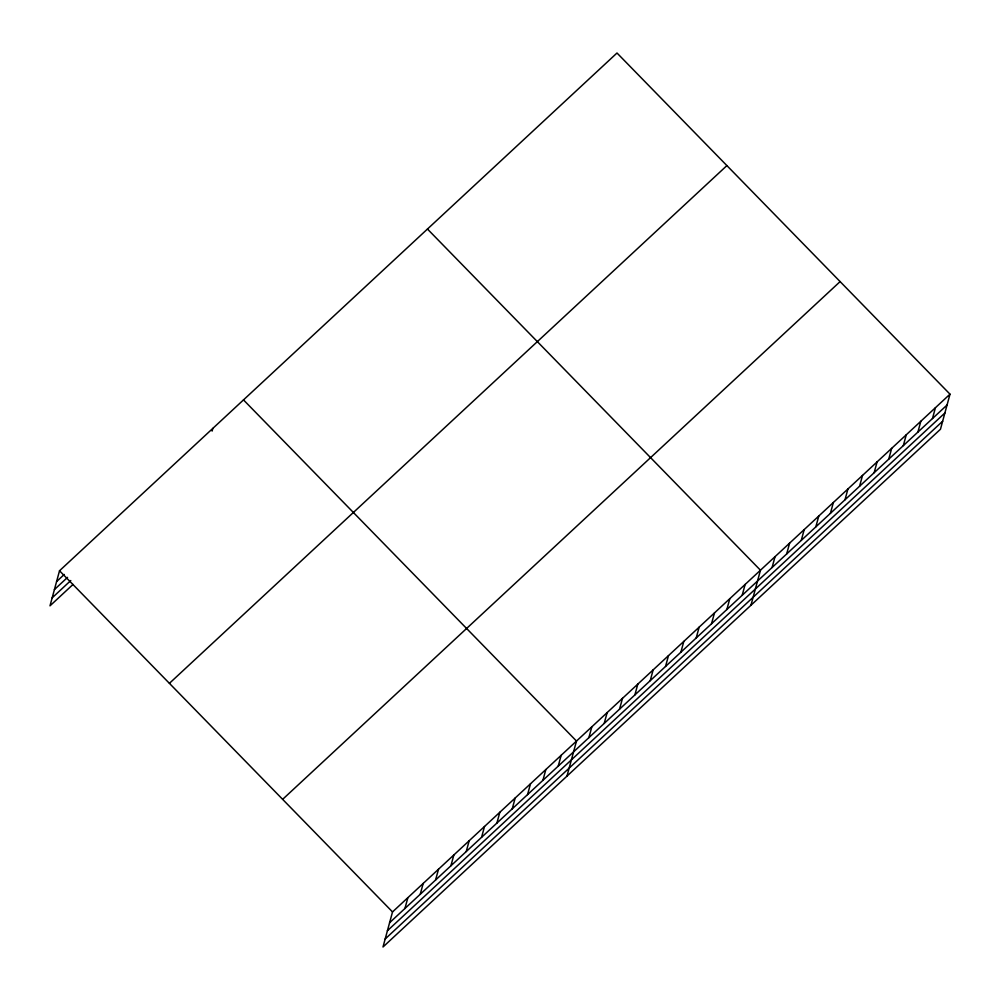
<?xml version="1.0" encoding="UTF-8"?>
<svg xmlns="http://www.w3.org/2000/svg" width="1000" height="1000" viewBox="0 0 1000 1000"><rect width="100%" height="100%" fill="white"/><g stroke="black" fill="none" stroke-linecap="round" stroke-linejoin="round"><path stroke-width="1.5" d="M950 394.175L392.525 911.925L383 946.988L940.475 429.237L950 394.175L617 53.012L59.525 570.763L50 605.825L73 584.462M212.1 431.087L212.838 428.375M404.925 908.5L407.863 897.688M420.25 894.262L423.188 883.45M435.575 880.025L438.525 869.2M450.913 865.788L453.85 854.963M466.238 851.55L469.188 840.725M481.575 837.312L484.513 826.488M496.9 823.075L499.837 812.25M512.238 808.838L515.175 798.012M527.562 794.6L530.5 783.775M542.9 780.362L545.837 769.538M558.225 766.125L561.163 755.3M566.962 776.125L576.5 741.062L243.487 399.9M588.888 737.65L591.825 726.825M604.212 723.413L607.15 712.588M619.55 709.175L622.487 698.35M634.875 694.938L637.812 684.112M650.212 680.7L653.15 669.875M665.537 666.462L668.475 655.638M680.863 652.225L683.812 641.4M696.2 637.987L699.137 627.163M711.525 623.75L714.475 612.925M726.862 609.513L729.8 598.688M742.188 595.275L745.125 584.45M750.938 605.275L760.462 570.212L427.463 229.05M772.1 567.487L775.037 556.663M786.675 553.95L789.625 543.125M801.263 540.413L804.2 529.587M815.837 526.862L818.775 516.05M830.425 513.325L833.363 502.5M845 499.787L847.938 488.963M859.575 486.25L862.525 475.425M874.163 472.7L877.1 461.875M888.737 459.162L891.675 448.338M903.325 445.625L906.263 434.8M917.9 432.075L920.837 421.262M932.475 418.537L935.425 407.713M56.588 581.587L64.25 574.462M54.413 589.587L67.55 577.375M52.175 597.825L70.788 580.538M169.412 683.337L726.888 165.6M282.638 799.338L840.113 281.588M389.588 922.738L947.062 405M387.413 930.738L944.887 413M385.175 938.988L942.65 421.238M59.525 570.763L392.525 911.925"/></g></svg>
